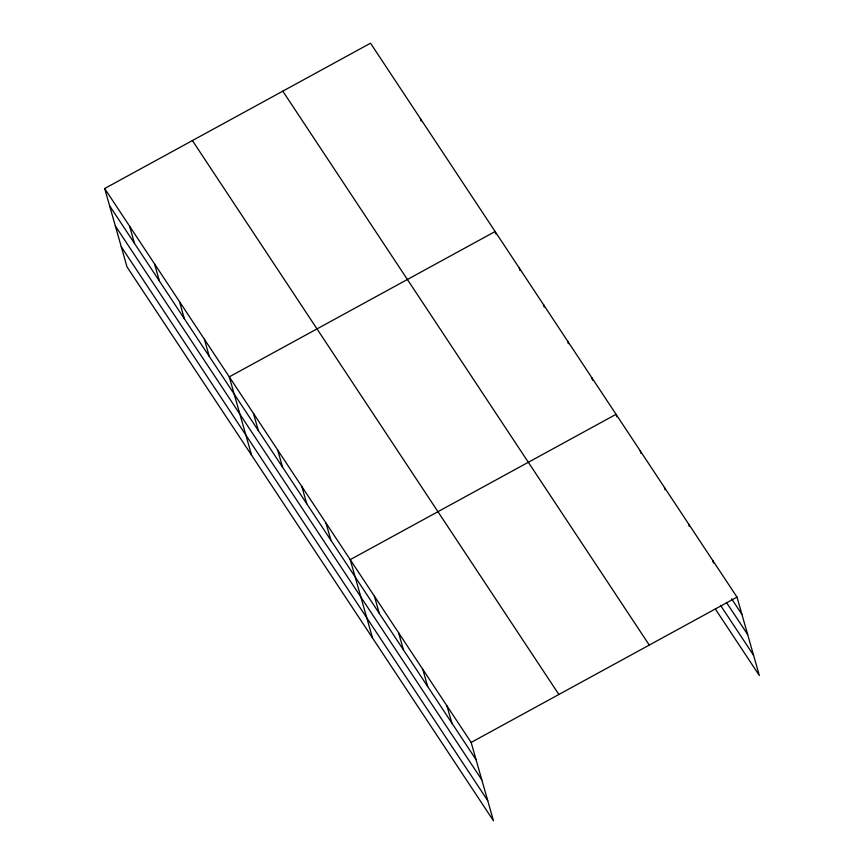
<?xml version="1.0" encoding="UTF-8"?>
<svg xmlns="http://www.w3.org/2000/svg" width="864" height="864" viewBox="0 0 864 864"><rect width="100%" height="100%" fill="white"/><g stroke="black" fill="none" stroke-linecap="round" stroke-linejoin="round"><path stroke-width="1.3" d="M104.674 188.514L471.15 742.435L493.474 820.8L126.997 266.879L104.674 188.514L370.526 43.2L737.003 597.121L759.326 675.486L715.349 609.012M471.15 742.435L737.003 597.121M731.646 598.817L741.906 614.326M726.397 602.381L747.652 634.511M720.598 605.448L753.581 655.301M282.798 91.152L649.274 645.073M192.402 140.562L558.878 694.483M109.577 205.729L476.053 759.64M115.322 225.904L481.799 779.825M121.252 246.704L487.717 800.615M712.811 560.563L713.513 563.015M688.63 524.005L689.332 526.457M664.438 487.447L665.14 489.899M640.256 450.878L640.958 453.341M616.766 416.783L616.064 414.32L350.212 559.645L372.535 638.01M591.883 377.762L592.585 380.225M567.691 341.204L568.393 343.667M543.51 304.646L544.201 307.109M519.318 268.088L520.02 270.551M495.828 233.993L495.126 231.53L229.273 376.855L251.597 455.209M420.368 118.53L421.07 120.992M446.958 705.877L451.861 723.082M422.777 669.319L427.68 686.524M398.585 632.761L403.488 649.966M374.404 596.203L379.296 613.408M326.02 523.087L330.923 540.292M301.838 486.529L306.742 503.734M277.646 449.971L282.55 467.176M253.465 413.413L258.368 430.618M204.358 339.185L209.261 356.389M179.431 301.514L184.334 318.73M154.516 263.855L159.419 281.059M129.6 226.184L134.492 243.389"/></g></svg>
